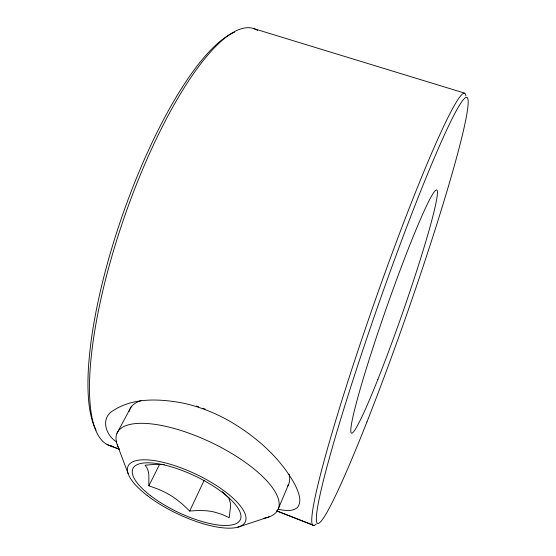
<?xml version="1.0" encoding="UTF-8"?>
<svg xmlns="http://www.w3.org/2000/svg" width="556" height="556" viewBox="0 0 556 556"><rect width="100%" height="100%" fill="white"/><g stroke="black" fill="none" stroke-linecap="round" stroke-linejoin="round"><path stroke-width="0.83" d="M224.068 493.339L228.912 498.113L230.351 502.916A99.531 14.616 -68.1 0 1 230.413 507.392L229.218 517.65L221.768 514.328L214.998 512.215A95.569 68.499 -51.7 0 0 205.991 510.728L198.541 510.477L189.693 511.04L182.264 504.014L175.397 498.593A93.999 85.186 -87.4 0 0 166.105 492.845L158.279 489.183L148.841 485.812L148.862 475.255A97.981 22.309 -66.6 0 0 148.035 470.543L146.895 467.679L145.123 465.219L154.255 464.406L161.921 464.448A101.227 68.256 -49.5 0 1 164.291 464.635M277.958 509.63L288.362 484.874M189.693 511.04L204.128 480.405M148.841 485.812L159.711 464.17M116.962 433.256L131.522 406.172M237.857 527.192L269.375 516.76M278.341 509.247C284.561 510.533 292.046 511.923 297.418 507.572C302.603 500.845 298.252 491.796 295.208 485.124C280.175 457.317 255.253 435.855 228.12 420.267A115.426 75.359 31 0 0 182.542 403.01C159.607 398.749 133.252 397.332 112.944 410.738C100.156 418.307 105.828 435.424 116.614 441.916M253.883 28.662L464.656 93.137M110.887 445.968L118.977 449.137M276.7 510.881L313.904 525.441M107.099 444.515L119.144 449.234M276.742 510.929L312.903 525.086M222.275 491.692L223.54 492.838M117.184 444.557L128.151 473.663M128.999 411.642A87.82 33.297 25.5 0 1 141.071 400.619M196.31 406.047A87.82 33.297 25.5 0 1 198.707 406.839M202.725 408.236A87.82 33.297 25.5 0 1 205.143 409.126M289.099 474.303A87.82 33.297 25.5 0 1 287.278 486.695M316.267 523.954A228.982 15.95 -70.7 0 1 373.799 304.292A228.982 15.95 -70.7 0 1 465.914 95.91M96.035 430.073A217.187 60.395 -70.9 0 1 122.48 215.179A217.187 60.395 -70.9 0 1 234.667 32.165M113.292 446.392A220.6 60.743 -70.9 0 1 124.37 217.007A220.6 60.743 -70.9 0 1 257.546 30.441M119.22 449.158A89.099 31.81 25.5 0 1 211.35 442.541A89.099 31.81 25.5 0 1 263.871 518.296M366.953 421.886A225.687 14.998 -70.7 0 0 466.783 97.383A225.687 14.998 -70.7 0 0 342.92 411.913A225.687 14.998 -70.7 0 0 366.953 421.886M377.906 379.317A128.853 8.437 -70.7 0 0 436.953 190.124A128.853 8.437 -70.7 0 0 367.426 365.063A128.853 8.437 -70.7 0 0 377.906 379.317M150.558 495.681A59.478 20.016 25.5 0 0 239.865 520.527A59.478 20.016 25.5 0 0 169.385 466.282A59.478 20.016 25.5 0 0 150.558 495.681M147.166 495.5A64.885 21.844 25.5 0 0 244.737 522.835A64.885 21.844 25.5 0 0 168.155 463.641A64.885 21.844 25.5 0 0 147.166 495.5"/></g></svg>
